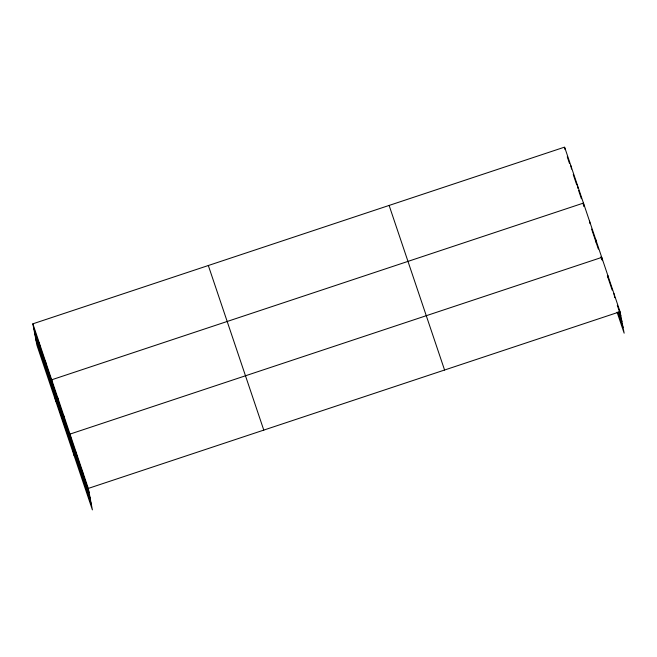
<?xml version="1.0" encoding="UTF-8"?>
<svg xmlns="http://www.w3.org/2000/svg" width="657" height="657" viewBox="0 0 657 657"><rect width="100%" height="100%" fill="white"/><g stroke="black" fill="none" stroke-linecap="round" stroke-linejoin="round"><path stroke-width="0.99" d="M32.85 323.827L88.301 488.414L92.399 509.881L36.948 345.295L32.85 323.827L564.601 147.119L620.052 311.705L624.15 333.173L617.087 312.215M88.301 488.414L620.052 311.705M567.27 156.801L569.463 163.33M573.241 174.524L576.69 184.781M578.579 190.382L581.404 198.775M582.981 203.44L583.925 206.232M591.62 229.088L596.433 243.377L595.653 239.288M596.753 244.33L598.363 249.093M600.933 256.723L601.894 259.581M607.347 275.776L608.316 278.634M608.637 279.586L612.168 290.074M617.301 305.316L620.832 315.795M618.722 312.001L621.933 321.536M617.917 312.198L623.058 327.441M389.125 205.436L444.575 370.022M208.326 265.51L263.786 430.105M33.63 327.917L89.081 492.504M34.722 333.649L90.181 498.236M35.848 339.554L91.307 504.149M613.958 293.605L614.738 297.695M607.856 275.497L608.325 277.952M602.379 260.665L601.755 257.396L70.003 434.096L74.101 455.564M589.559 221.187L590.027 223.635M584.081 206.347L583.457 203.079L51.706 379.787L55.796 401.255M577.174 184.428L577.955 188.518M570.884 165.769L571.508 169.046M564.757 147.94L565.069 149.574M82.207 470.313L82.987 474.395M76.105 452.205L76.885 456.295M63.901 415.996L64.682 420.086M57.808 397.887L58.588 401.977M45.423 361.128L46.204 365.218M39.133 342.478L39.913 346.567"/></g></svg>
